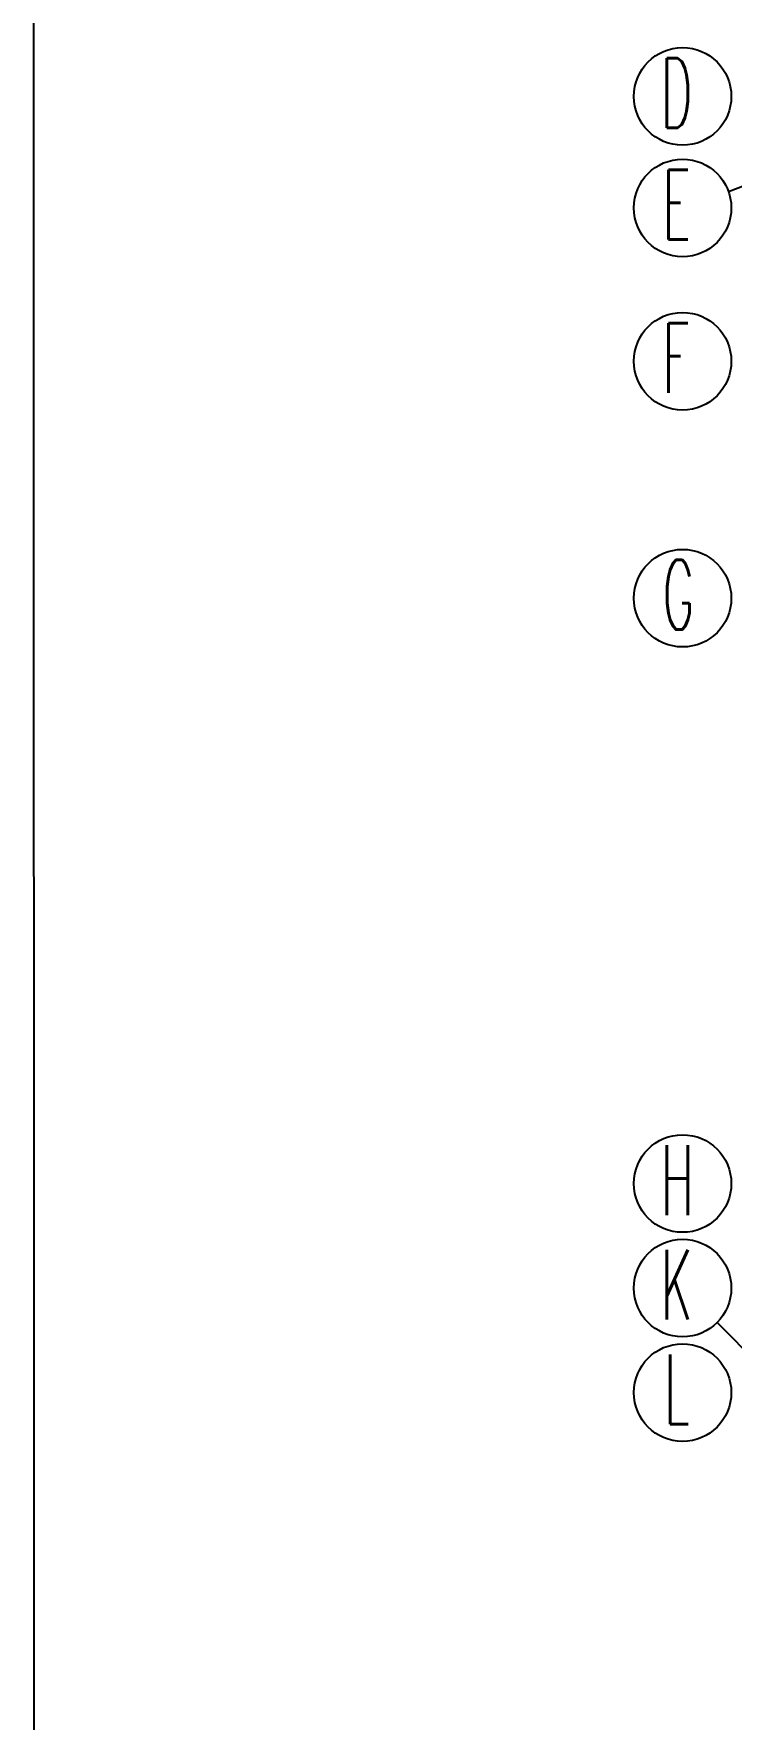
# Model space of a CAD drawing. Extents: x 78 to 306, y -397 to 18.
# Drawn here: x 271.661 to 271.7611, y -396.7724 to -396.5306 of the extents above; entities that cross this region are included whole.
import ezdxf

# ---------------------------------------------------------------- set-up
doc = ezdxf.new("R2010")
doc.units = 0
doc.header["$LTSCALE"] = 0.5
doc.header["$MEASUREMENT"] = 0
doc.linetypes.add('DASHDOT2', pattern=[0.5, 0.25, -0.125, 0, -0.125])
for name, color, linetype in [('AKS', 5, 'DASHDOT2'), ('KOLON', 4, 'CONTINUOUS'), ('MERDIVEN', 3, 'CONTINUOUS'), ('TEFRIS', 11, 'CONTINUOUS')]:
    doc.layers.add(name, color=color, linetype=linetype)
doc.styles.add('OLCU', font='romans.shx', dxfattribs={"width": 0.6, "height": 0.125})

msp = doc.modelspace()

# ---------------------------------------------------------------- linework, layer by layer
at = {"layer": 'AKS'}
for p, q in [((271.7651439419355, -396.5515598737721), (271.760746607251, -396.55323504889)), ((271.7651439419355, -396.7215598737721), (271.7590936894039, -396.7155096212404))]:
    msp.add_line(p, q, dxfattribs=at)
at = {"layer": 'MERDIVEN'}
msp.add_line((271.6610660146497, -396.9183175212555), (271.6609504293456, -396.3665431891899), dxfattribs=at)
at = {"layer": 'TEFRIS'}
for centre in [(271.7541439419355, -396.5395598737721), (271.7541439419355, -396.5555598737721), (271.7541439419355, -396.5775598737721), (271.7541439419355, -396.6115598737721), (271.7541439419355, -396.6955598737721), (271.7541439419355, -396.7105598737721), (271.7541439419355, -396.7255598737721)]:
    msp.add_circle(centre, 0.006999999999999999, dxfattribs=at)

# ---------------------------------------------------------------- texts
at = {"layer": 'KOLON', "style": 'OLCU', "width": 0.5}
for s, p in [('D', (271.7510407193417, -396.5440754963981)), ('E', (271.7512788145798, -396.5600754963982)), ('F', (271.7512788145798, -396.5820754963981)), ('G', (271.7512788145798, -396.6160754963981)), ('H', (271.7510407193417, -396.7000754963981)), ('K', (271.7510407193417, -396.7150754963982)), ('L', (271.7515169098179, -396.7300754963982))]:
    msp.add_text(s, height=0.01, dxfattribs=at).set_placement(p)

doc.saveas('drawing.dxf')
